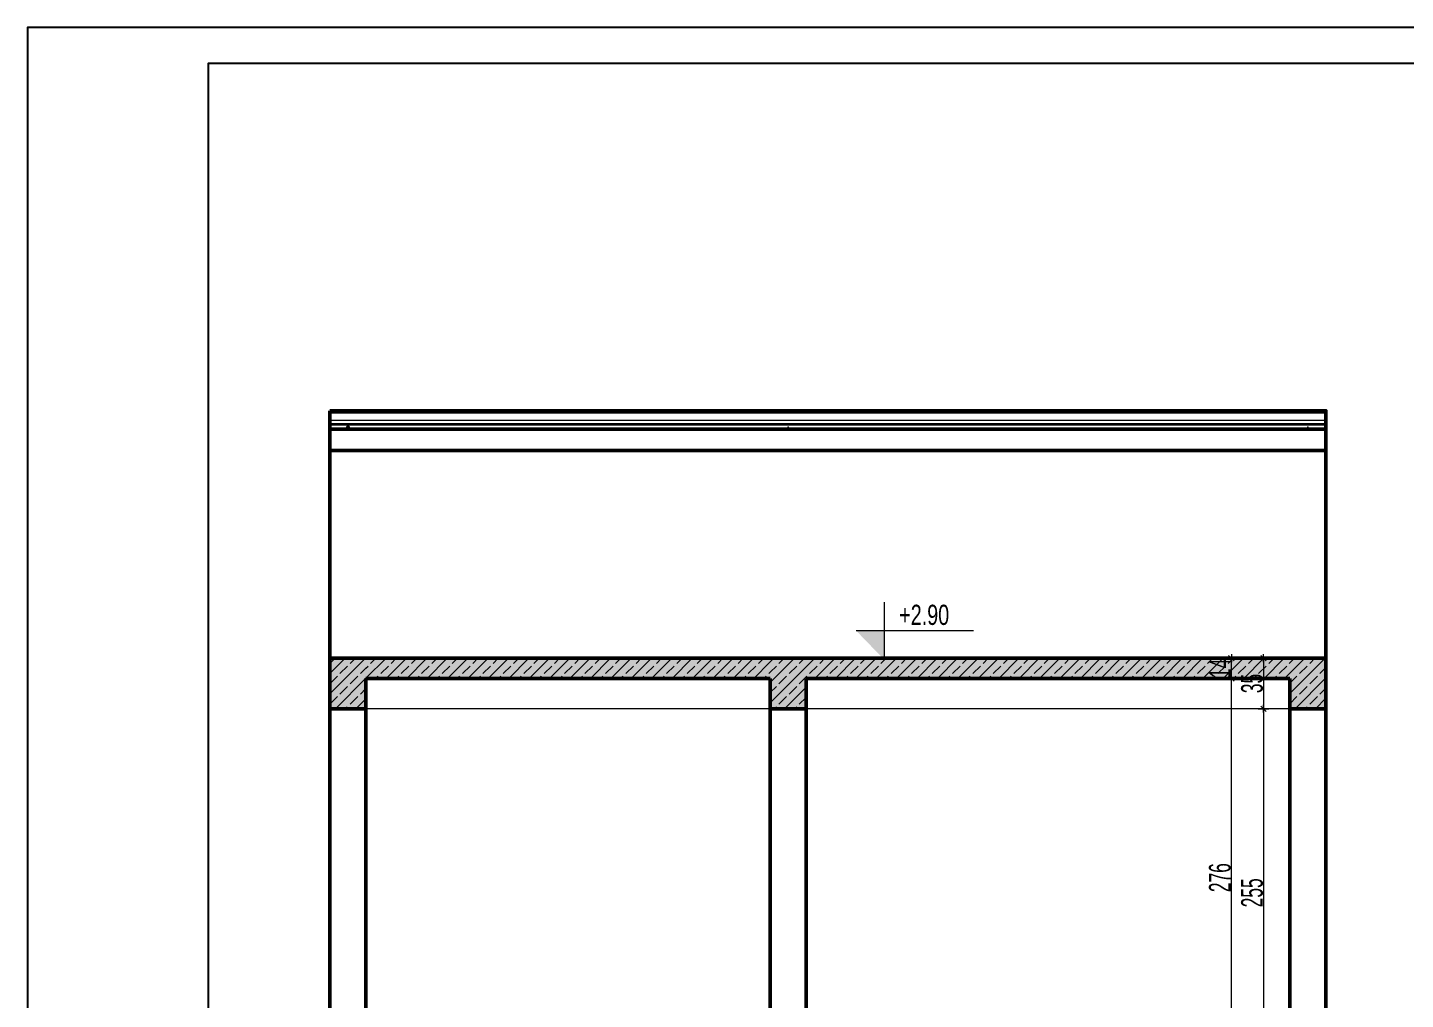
# Model space of a CAD drawing. Extents: x -1929 to 256751, y -18317 to 36108.
# Drawn here: x 157568 to 167114, y -10199 to -3467 of the extents above; entities that cross this region are included whole.
import ezdxf

# ---------------------------------------------------------------- set-up
doc = ezdxf.new("R2010")
doc.units = 0
doc.header["$LTSCALE"] = 5
doc.header["$MEASUREMENT"] = 0
doc.set_wipeout_variables(frame=1)
doc.linetypes.add('- Осеви линии', pattern=[670.277762, 317.5, -176.388889, 0, -176.388874])
doc.linetypes.add('Wipeout_Contour', pattern=[100000, 0, -100000])
for name, color, linetype in [('1 _ Греди - Основни.Structural - Bearing', 7, 'Continuous'), ('4 _ - Фрагмент - Чертежи.2D Elements', 7, 'Continuous'), ('6 _ - Конструктивни оси.Dimensioning', 7, 'Continuous'), ('KEREMIDI', 7, 'Continuous'), ('Structural - Bearing', 7, 'Continuous')]:
    doc.layers.add(name, color=color, linetype=linetype)
doc.layers.add('dimenzija', color=7, linetype='Continuous', lineweight=13)
doc.layers.add('stolboviii', color=12, linetype='Continuous', lineweight=40)
doc.styles.add('PLATEIA', font='CGSAPPS.shx', dxfattribs={"width": 0.6})
doc.styles.add('ROM', font='ROMANS.SHX', dxfattribs={"width": 0.7})
doc.dimstyles.new('50', dxfattribs={"dimtxt": 150, "dimasz": 0.5, "dimexe": 0.18, "dimexo": 0.0625, "dimgap": 4, "dimtad": 1, "dimdec": 0, "dimlfac": 0.1, "dimzin": 12, "dimdsep": 46, "dimtxsty": 'PLATEIA', "dimblk": 'A$C321216CB', "dimcen": 0.09, "dimse1": 1, "dimse2": 1, "dimclrd": 256, "dimclrt": 256, "dimadec": 3, "dimazin": 0, "dimtfac": 1, "dimtdec": 0, "dimtix": 1, "dimtmove": 2, "dimatfit": 3, "dimldrblk": 'A$C321216CB', "dimfxl": 1, "dimtolj": 1, "dimtzin": 0, "dimlwd": -1, "dimarcsym": 0})
pattern_1 = [(45, (161677.34, -10735.72), (-70.7107, 70.7107), []), (45, (161641.99, -10700.36), (-70.7107, 70.7107), [75, -25])]

# ---------------------------------------------------------------- blocks, each defined once
blk = doc.blocks.new('A$C321216CB')
for p, q in [((-54, 0), (54, 0)), ((-38, -38), (38, 38)), ((0, -75), (0, 75))]:
    blk.add_line(p, q)
blk = doc.blocks.new('*D217')
at = {"layer": 'Defpoints', "color": 0, "transparency": 16777216}
for p in [(166437.9, -7835.7), (166130.4, -8185.7), (166437.9, -8185.7)]:
    blk.add_point(p, dxfattribs=at)
at = {"layer": 'dimenzija', "transparency": 16777216}
blk.add_line((166130.4, -7836.2), (166130.4, -8185.2), dxfattribs=at)
at = {"layer": 'dimenzija', "transparency": 16777216, "xscale": 0.5, "yscale": 0.5, "zscale": 0.5}
for p, rotation in [((166130.4, -7835.7), 90), ((166130.4, -8185.7), 270)]:
    blk.add_blockref('A$C321216CB', p, dxfattribs=dict(at, rotation=rotation))
at = {"layer": 'dimenzija', "transparency": 16777216, "insert": (166051.4, -8010.7), "char_height": 150, "attachment_point": 5, "rotation": 90, "style": 'PLATEIA'}
blk.add_mtext('\\A1;35', dxfattribs=at)
blk = doc.blocks.new('*D218')
at = {"layer": 'Defpoints', "color": 0, "transparency": 16777216}
for p in [(166437.9, -8185.7), (166130.4, -10735.7), (166437.9, -10735.7)]:
    blk.add_point(p, dxfattribs=at)
at = {"layer": 'dimenzija', "transparency": 16777216}
blk.add_line((166130.4, -8186.2), (166130.4, -10735.2), dxfattribs=at)
at = {"layer": 'dimenzija', "transparency": 16777216, "xscale": 0.5, "yscale": 0.5, "zscale": 0.5}
for p, rotation in [((166130.4, -8185.7), 90), ((166130.4, -10735.7), 270)]:
    blk.add_blockref('A$C321216CB', p, dxfattribs=dict(at, rotation=rotation))
at = {"layer": 'dimenzija', "transparency": 16777216, "insert": (166051.4, -9460.7), "char_height": 150, "attachment_point": 5, "rotation": 90, "style": 'PLATEIA'}
blk.add_mtext('\\A1;255', dxfattribs=at)
blk = doc.blocks.new('*D219')
at = {"layer": 'Defpoints', "color": 0, "transparency": 16777216}
for p in [(165770.7, -7975.7), (165907.6, -7975.7), (165856.8, -10735.7)]:
    blk.add_point(p, dxfattribs=at)
at = {"layer": 'dimenzija', "transparency": 16777216}
blk.add_line((165907.6, -10735.2), (165907.6, -7976.2), dxfattribs=at)
at = {"layer": 'dimenzija', "transparency": 16777216, "xscale": 0.5, "yscale": 0.5, "zscale": 0.5}
for p, rotation in [((165907.6, -7975.7), 90), ((165907.6, -10735.7), 270)]:
    blk.add_blockref('A$C321216CB', p, dxfattribs=dict(at, rotation=rotation))
at = {"layer": 'dimenzija', "transparency": 16777216, "insert": (165828.6, -9355.7), "char_height": 150, "attachment_point": 5, "rotation": 90, "style": 'PLATEIA'}
blk.add_mtext('\\A1;276', dxfattribs=at)
blk = doc.blocks.new('*D220')
at = {"layer": 'Defpoints', "color": 0, "transparency": 16777216}
for p in [(165669.3, -7835.7), (165907.6, -7835.7), (165770.7, -7975.7)]:
    blk.add_point(p, dxfattribs=at)
at = {"layer": 'dimenzija', "transparency": 16777216}
for p, q in [((165907.6, -7835.2), (165907.6, -7834.7)), ((165907.6, -7975.7), (165907.6, -7835.7)), ((165907.6, -7976.2), (165907.6, -7976.7))]:
    blk.add_line(p, q, dxfattribs=at)
at = {"layer": 'dimenzija', "transparency": 16777216, "xscale": 0.5, "yscale": 0.5, "zscale": 0.5}
for p, rotation in [((165907.6, -7835.7), 270), ((165907.6, -7975.7), 90)]:
    blk.add_blockref('A$C321216CB', p, dxfattribs=dict(at, rotation=rotation))
at = {"layer": 'dimenzija', "transparency": 16777216, "insert": (165828.6, -7905.7), "char_height": 150, "attachment_point": 5, "rotation": 90, "style": 'PLATEIA'}
blk.add_mtext('\\A1;14', dxfattribs=at)

msp = doc.modelspace()

# ---------------------------------------------------------------- hatches: boundary and pattern name
h = msp.add_hatch(color=256)
h.dxf.hatch_style = 2
h.paths.add_polyline_path([(163505, -7847.7), (163308.2, -7644.5), (163505, -7644.5)])
at = {"layer": '1 _ Греди - Основни.Structural - Bearing', "linetype": 'Continuous', "lineweight": 15}
for points in [[(159912.9, -7835.7), (159662.9, -7835.7), (159662.9, -8185.7), (159912.9, -8185.7)], [(166562.9, -8185.7), (166562.9, -7835.7), (166312.9, -7835.7), (166312.9, -8185.7)]]:
    msp.add_hatch(color=9, dxfattribs=at).paths.add_polyline_path(points)
at = {"layer": '1 _ Греди - Основни.Structural - Bearing', "linetype": 'Continuous', "lineweight": 13, "true_color": 0x2b2b2b}
h = msp.add_hatch(dxfattribs=at)
h.set_pattern_fill('1_СТОМАНОБЕТОН_0001', color=250, scale=499.999999, style=0, pattern_type=2)
h.set_pattern_definition(pattern_1)
h.paths.add_polyline_path([(159912.9, -7835.7), (159662.9, -7835.7), (159662.9, -8185.7), (159912.9, -8185.7)])
h = msp.add_hatch(dxfattribs=at)
h.set_pattern_fill('1_СТОМАНОБЕТОН_0001', color=250, scale=499.999999, style=0, pattern_type=2)
h.set_pattern_definition(pattern_1)
h.paths.add_polyline_path([(166562.9, -8185.7), (166562.9, -7835.7), (166312.9, -7835.7), (166312.9, -8185.7)])

# ---------------------------------------------------------------- linework, layer by layer
at = {"color": 0, "lineweight": 5}
for points in [[(163505, -7847.7), (163505, -7447.7)], [(163308.2, -7644.5), (163505, -7644.5)], [(163505, -7644.5), (164121, -7644.5)]]:
    msp.add_lwpolyline(points, dxfattribs=at)
at = {"layer": '1 _ Греди - Основни.Structural - Bearing', "color": 7, "linetype": 'Continuous', "lineweight": 50, "ltscale": 10}
for p, q in [((159662.9, -7835.7), (159662.9, -8185.7)), ((159912.9, -7835.7), (159662.9, -7835.7)), ((162962.9, -7835.7), (162712.9, -7835.7)), ((166562.9, -7835.7), (166312.9, -7835.7)), ((166562.9, -7835.7), (166562.9, -8185.7)), ((159912.9, -7975.7), (159912.9, -8185.7)), ((166312.9, -7975.7), (166312.9, -8185.7)), ((159912.9, -8185.7), (159662.9, -8185.7)), ((166562.9, -8185.7), (166312.9, -8185.7))]:
    msp.add_line(p, q, dxfattribs=at)
at = {"layer": '6 _ - Конструктивни оси.Dimensioning', "color": 250, "linetype": '- Осеви линии', "lineweight": 20, "ltscale": 10, "true_color": 0x3e3e3e}
msp.add_point((162837.9, -6235.7), dxfattribs=at)
msp.add_point((162837.9, -6235.7), dxfattribs=at)
msp.add_point((162837.9, -6235.7), dxfattribs=at)
msp.add_point((162837.9, -6235.7), dxfattribs=at)
at = {"layer": '6 _ - Конструктивни оси.Dimensioning', "linetype": '- Осеви линии', "lineweight": 20, "ltscale": 0.05}
msp.add_point((166437.9, -6235.7), dxfattribs=at)
msp.add_point((166437.9, -6235.7), dxfattribs=at)
msp.add_point((166437.9, -6235.7), dxfattribs=at)
msp.add_point((166437.9, -6235.7), dxfattribs=at)
at = {"layer": 'KEREMIDI', "color": 7, "linetype": 'Continuous', "lineweight": 50, "ltscale": 10}
for p, q in [((159662.9, -6397.8), (159662.9, -7835.7)), ((166562.9, -6397.8), (159662.9, -6397.8))]:
    msp.add_line(p, q, dxfattribs=at)
at = {"layer": 'stolboviii', "linetype": 'Continuous', "lineweight": 50}
for p, q in [((159662.9, -8185.7), (159662.9, -10735.7)), ((159912.9, -8185.7), (159912.9, -10735.7)), ((166312.9, -8185.7), (166312.9, -10735.7)), ((166562.9, -8185.7), (166562.9, -10735.7))]:
    msp.add_line(p, q, dxfattribs=at)
at = {"layer": 'Structural - Bearing', "color": 7, "linetype": 'Continuous', "lineweight": 50, "ltscale": 10}
for p, q in [((162712.9, -7835.7), (159912.9, -7835.7)), ((166312.9, -7835.7), (162962.9, -7835.7)), ((161012.9, -7975.7), (159912.9, -7975.7)), ((166312.9, -7975.7), (164225.5, -7975.7))]:
    msp.add_line(p, q, dxfattribs=at)

# ---------------------------------------------------------------- texts
at = {"color": 0, "insert": (163606.6, -7465.1), "char_height": 140, "attachment_point": 1, "style": 'ROM'}
msp.add_mtext('{\\fHelvetica|b0|i0|c0|p1;+2.90}', dxfattribs=at)

# ---------------------------------------------------------------- dimensions: what is measured, and where the dimension line sits
at = {"layer": 'dimenzija'}
for base, p1, p2, picture, middle in [((165907.6, -7835.7), (165770.7, -7975.7), (165669.3, -7835.7), '*D220', (165828.6, -7905.7)), ((166130.4, -8185.7), (166437.9, -7835.7), (166437.9, -8185.7), '*D217', (166051.4, -8010.7)), ((165907.6, -7975.7), (165856.8, -10735.7), (165770.7, -7975.7), '*D219', (165828.6, -9355.7)), ((166130.4, -10735.7), (166437.9, -8185.7), (166437.9, -10735.7), '*D218', (166051.4, -9460.7))]:
    dim = msp.add_linear_dim(base=base, p1=p1, p2=p2, angle=90, dimstyle='50', dxfattribs=at)
    dim.commit()
    dim.dimension.update_dxf_attribs({"geometry": picture, "text_midpoint": middle})

# ---------------------------------------------------------------- wipeouts: each hides what was drawn before it
at = {"color": 254, "linetype": 'Wipeout_Contour', "lineweight": 0, "ltscale": 92.352131}
msp.add_wipeout([(161172.9, -7975.7), (161172.9, -8185.7), (162712.9, -8185.7), (162712.9, -7975.7)], dxfattribs=at).dxf.layer = '1 _ Греди - Основни.Structural - Bearing'
at = {"color": 254, "linetype": 'Wipeout_Contour', "lineweight": 0, "ltscale": 98.004635}
msp.add_wipeout([(162962.9, -7975.7), (162962.9, -8185.7), (164065.5, -8185.7), (164065.5, -7975.7)], dxfattribs=at).dxf.layer = '1 _ Греди - Основни.Structural - Bearing'
at = {"color": 254, "linetype": 'Wipeout_Contour', "lineweight": 0, "ltscale": 104.391366}
msp.add_wipeout([(162612.3, -6216.9), (159662.9, -6216.9), (159662.9, -6248.8), (162612.3, -6248.8)], dxfattribs=at).dxf.layer = 'KEREMIDI'

# ---------------------------------------------------------------- next in the draw order: hatches: boundary and pattern name
at = {"layer": '1 _ Греди - Основни.Structural - Bearing', "linetype": 'Continuous', "lineweight": 15}
msp.add_hatch(color=9, dxfattribs=at).paths.add_polyline_path([(162962.9, -8185.7), (162962.9, -7835.7), (162712.9, -7835.7), (162712.9, -8185.7)])
at = {"layer": '1 _ Греди - Основни.Structural - Bearing', "linetype": 'Continuous', "lineweight": 13, "true_color": 0x2b2b2b}
h = msp.add_hatch(dxfattribs=at)
h.set_pattern_fill('1_СТОМАНОБЕТОН_0001', color=250, scale=499.999999, style=0, pattern_type=2)
h.set_pattern_definition(pattern_1)
h.paths.add_polyline_path([(162962.9, -8185.7), (162962.9, -7835.7), (162712.9, -7835.7), (162712.9, -8185.7)])
at = {"layer": 'Structural - Bearing', "linetype": 'Continuous', "lineweight": 15}
for points in [[(159912.9, -7975.7), (162712.9, -7975.7), (162712.9, -7835.7), (159912.9, -7835.7)], [(162962.9, -7975.7), (166312.9, -7975.7), (166312.9, -7835.7), (162962.9, -7835.7)]]:
    msp.add_hatch(color=9, dxfattribs=at).paths.add_polyline_path(points)
at = {"layer": 'Structural - Bearing', "linetype": 'Continuous', "lineweight": 13, "true_color": 0x2b2b2b}
h = msp.add_hatch(dxfattribs=at)
h.set_pattern_fill('1_СТОМАНОБЕТОН_0001', color=250, scale=499.999999, style=0, pattern_type=2)
h.set_pattern_definition(pattern_1)
h.paths.add_polyline_path([(159912.9, -7975.7), (162712.9, -7975.7), (162712.9, -7835.7), (159912.9, -7835.7)])
h = msp.add_hatch(dxfattribs=at)
h.set_pattern_fill('1_СТОМАНОБЕТОН_0001', color=250, scale=499.999999, style=0, pattern_type=2)
h.set_pattern_definition(pattern_1)
h.paths.add_polyline_path([(162962.9, -7975.7), (166312.9, -7975.7), (166312.9, -7835.7), (162962.9, -7835.7)])

# ---------------------------------------------------------------- next in the draw order: linework, layer by layer
at = {"layer": '1 _ Греди - Основни.Structural - Bearing', "color": 7, "linetype": 'Continuous', "lineweight": 50, "ltscale": 10}
for p, q in [((162712.9, -7975.7), (162712.9, -8185.7)), ((162962.9, -7975.7), (162962.9, -8185.7)), ((162962.9, -8185.7), (162712.9, -8185.7))]:
    msp.add_line(p, q, dxfattribs=at)
at = {"layer": '1 _ Греди - Основни.Structural - Bearing', "color": 255, "linetype": 'Continuous', "lineweight": 20, "ltscale": 10}
for p, q in [((162712.9, -8185.7), (159912.9, -8185.7)), ((166312.9, -8185.7), (162962.9, -8185.7))]:
    msp.add_line(p, q, dxfattribs=at)
at = {"layer": 'stolboviii', "linetype": 'Continuous', "lineweight": 50}
for p, q in [((162712.9, -8185.7), (162712.9, -10735.7)), ((162962.9, -8185.7), (162962.9, -10735.7))]:
    msp.add_line(p, q, dxfattribs=at)
at = {"layer": 'Structural - Bearing', "color": 7, "linetype": 'Continuous', "lineweight": 50, "ltscale": 10}
for p, q in [((161172.9, -7975.7), (161012.9, -7975.7)), ((162712.9, -7975.7), (161172.9, -7975.7)), ((164065.5, -7975.7), (162962.9, -7975.7)), ((164225.5, -7975.7), (164065.5, -7975.7))]:
    msp.add_line(p, q, dxfattribs=at)

# ---------------------------------------------------------------- next in the draw order: wipeouts: each hides what was drawn before it
at = {"color": 254, "linetype": 'Wipeout_Contour', "lineweight": 0, "ltscale": 104.876327}
msp.add_wipeout([(162612.3, -6121.1), (159662.9, -6121.1), (159662.9, -6216.9), (162612.3, -6216.9)], dxfattribs=at).dxf.layer = 'KEREMIDI'

# ---------------------------------------------------------------- next in the draw order: hatches: boundary and pattern name
at = {"layer": 'KEREMIDI', "linetype": 'Continuous', "lineweight": 15, "true_color": 0xbf8080}
h = msp.add_hatch(dxfattribs=at)
h.set_pattern_fill('ROOF_TILE_0001', color=23, scale=499.999999, style=0, pattern_type=2)
h.set_pattern_definition([(0, (161677.345, -10735.716), (0, 50), [])])
h.paths.add_polyline_path([(166562.9, -6121.1), (159662.9, -6121.1), (159662.9, -6216.9), (166562.9, -6216.9)])

# ---------------------------------------------------------------- next in the draw order: linework, layer by layer
at = {"layer": '4 _ - Фрагмент - Чертежи.2D Elements', "color": 7, "linetype": 'Continuous', "lineweight": 25, "ltscale": 0.01}
msp.add_lwpolyline([(178568.5, -3467.1), (157568.5, -3467.1), (157568.5, -18317.1), (178568.5, -18317.1)], close=True, dxfattribs=at)
at = {"layer": '4 _ - Фрагмент - Чертежи.2D Elements', "linetype": 'Continuous', "lineweight": 25, "ltscale": 0.01}
msp.add_lwpolyline([(158818.5, -18067.1), (178318.5, -18067.1), (178318.5, -3717.1), (158818.5, -3717.1)], close=True, dxfattribs=at)
at = {"layer": 'KEREMIDI', "color": 7, "linetype": 'Continuous', "lineweight": 35, "ltscale": 10}
msp.add_line((166562.9, -6216.9), (159662.9, -6216.9), dxfattribs=at)
at = {"layer": 'KEREMIDI', "color": 7, "linetype": 'Continuous', "lineweight": 50, "ltscale": 10}
msp.add_line((166562.9, -6248.8), (159662.9, -6248.8), dxfattribs=at)
at = {"layer": 'KEREMIDI', "color": 7, "linetype": 'Continuous', "lineweight": 50, "ltscale": 10, "flags": 128}
for points in [[(159662.9, -6121.1), (159662.9, -6216.9), (159662.9, -6248.8), (159662.9, -6397.8)], [(159662.9, -6121.1), (166562.9, -6121.1), (166562.9, -7654.8), (166562.9, -7686.7), (166562.9, -7835.7)]]:
    msp.add_lwpolyline(points, dxfattribs=at)
at = {"layer": 'KEREMIDI', "color": 7, "linetype": 'Continuous', "lineweight": 50, "ltscale": 10}
msp.add_point((159787.9, -6235.7), dxfattribs=at)
msp.add_point((159787.9, -6235.7), dxfattribs=at)
msp.add_point((159787.9, -6235.7), dxfattribs=at)
msp.add_point((159787.9, -6235.7), dxfattribs=at)

doc.saveas('drawing.dxf')
